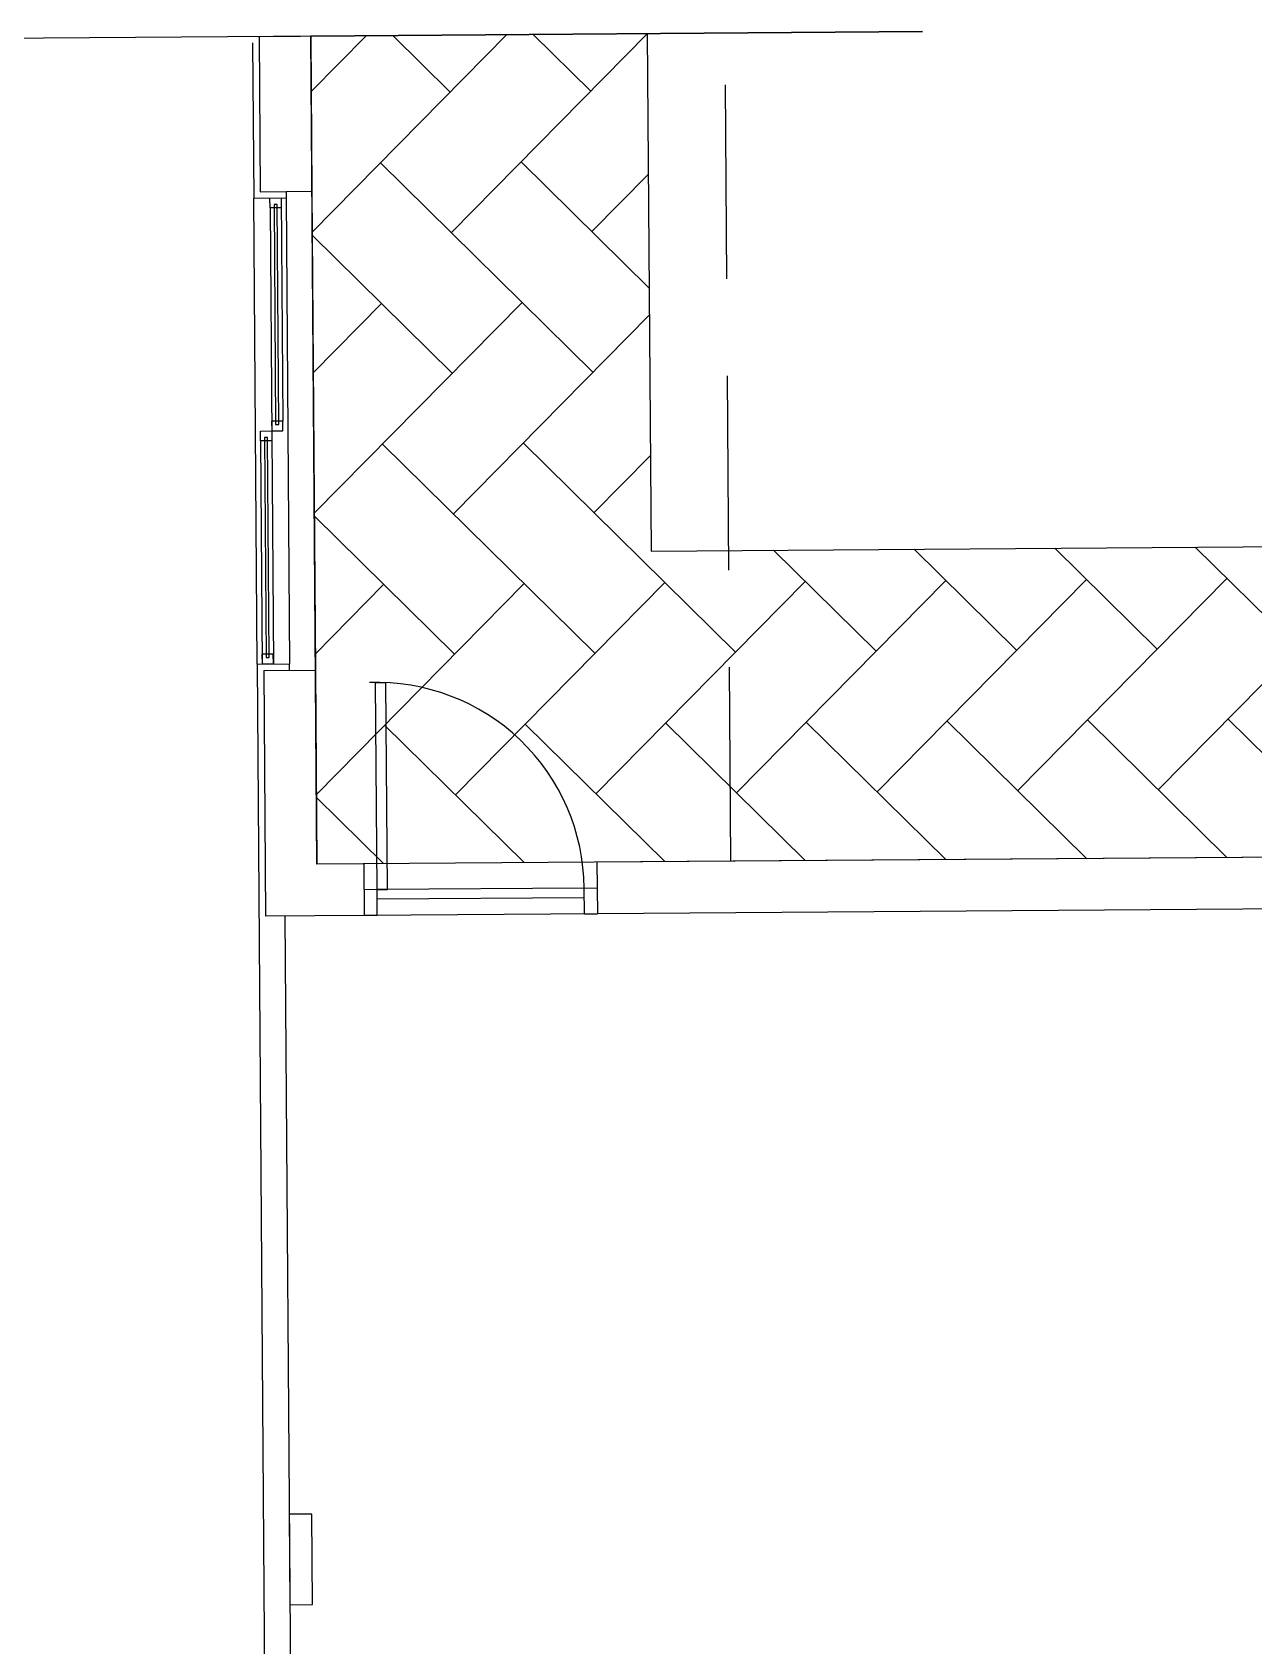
# Model space of a CAD drawing. Header units: feet. Extents: x 919634 to 928945, y 707022 to 708026.
# Drawn here: x 920153.49 to 920169.22, y 707340.66 to 707361.44 of the extents above; entities that cross this region are included whole.
import ezdxf

# ---------------------------------------------------------------- set-up
doc = ezdxf.new("R2010")
doc.units = ezdxf.units.FT
doc.header["$LTSCALE"] = 20
doc.header["$MEASUREMENT"] = 0
doc.linetypes.add('Site Plan$0$HIDDEN2', pattern=[0.1875, 0.125, -0.0625])
for name, color, linetype in [('-u-site-xref', 7, 'Continuous'), ('Site Plan$0$-u-site-bldg_interior', 252, 'Continuous'), ('Site Plan$0$SP-BLDG-ROOF ABOVE', 4, 'Site Plan$0$HIDDEN2'), ('Site Plan$0$SP-LOT PAVERS', 254, 'Continuous')]:
    doc.layers.add(name, color=color, linetype=linetype)
doc.layers.add('Site Plan$0$SP-SIDEWALK', color=2, linetype='Continuous', lineweight=25)
doc.layers.add('SP-BUILDING-FOOTPRINT', color=1, linetype='Continuous', lineweight=25)
doc.layers.get('-u-site-xref').off()

# ---------------------------------------------------------------- blocks, each defined once
blk = doc.blocks.new('Site Plan$0$DR1H902')
for p, q in [((-0.5, 0), (-0.5, 1)), ((-0.5, 1), (-0.45, 1)), ((-0.45, 0), (-0.45, 1)), ((-0.5, 0), (-0.45, 0))]:
    blk.add_line(p, q)
blk.add_arc((-0.5, 0), 1, 0, 91.70698)
blk = doc.blocks.new('Site Plan')
at = {"layer": 'Site Plan$0$SP-LOT PAVERS'}
h = blk.add_hatch(dxfattribs=at)
h.set_pattern_fill('AR-HBONE', color=256, scale=0.32, angle=-89.58178215)
h.paths.add_polyline_path([(920177.296, 707359.869), (920199.105, 707360.028), (920198.692, 707357.686), (920198.421, 707356.149), (920198.122, 707354.36), (920197.939, 707353.073), (920197.698, 707350.968), (920197.547, 707349.137), (920197.459, 707347.502), (920197.408, 707345.322), (920197.435, 707341.012), (920177.474, 707340.871), (920177.401, 707350.869), (920157.152, 707350.722), (920157.074, 707361.388), (920161.407, 707361.419), (920161.456, 707354.753), (920177.333, 707354.869)])
at = {"layer": 'Site Plan$0$-u-site-bldg_interior'}
for p, q in [((920164.951, 707361.445), (920157.074, 707361.388)), ((920122.612, 707361.136), (920157.777, 707361.393)), ((920156.325, 707361.299), (920156.339, 707359.299)), ((920156.408, 707361.383), (920156.422, 707359.383)), ((920157.074, 707361.388), (920157.089, 707359.388)), ((920156.422, 707359.383), (920157.089, 707359.388)), ((920156.755, 707359.385), (920156.756, 707359.302)), ((920157.089, 707359.388), (920157.134, 707353.221)), ((920156.339, 707359.299), (920156.756, 707359.302)), ((920156.383, 707353.299), (920156.339, 707359.299)), ((920156.549, 707359.176), (920156.592, 707353.301)), ((920156.694, 707359.304), (920156.715, 707356.427)), ((920156.756, 707359.302), (920156.8, 707353.302)), ((920156.425, 707356.175), (920156.446, 707353.3)), ((920156.383, 707353.299), (920156.8, 707353.302)), ((920156.383, 707353.299), (920156.479, 707340.133)), ((920156.8, 707353.219), (920156.8, 707353.302)), ((920156.467, 707353.217), (920157.134, 707353.221)), ((920156.467, 707353.217), (920156.49, 707350.05)), ((920157.134, 707353.221), (920157.152, 707350.721)), ((920177.401, 707350.869), (920160.759, 707350.748)), ((920157.758, 707350.726), (920157.152, 707350.721)), ((920157.758, 707350.726), (920157.763, 707350.059)), ((920160.759, 707350.748), (920160.764, 707350.081)), ((920157.928, 707350.394), (920157.761, 707350.393)), ((920160.594, 707350.413), (920157.928, 707350.394)), ((920157.93, 707350.06), (920157.928, 707350.394)), ((920160.594, 707350.413), (920160.761, 707350.415)), ((920160.597, 707350.08), (920160.594, 707350.413)), ((920160.595, 707350.288), (920157.928, 707350.269)), ((920176.74, 707350.198), (920160.764, 707350.081)), ((920157.763, 707350.059), (920156.49, 707350.05)), ((920156.74, 707350.052), (920156.813, 707340.052)), ((920160.764, 707350.081), (920157.763, 707350.059)), ((920157.93, 707350.06), (920157.763, 707350.059)), ((920160.597, 707350.08), (920160.764, 707350.081))]:
    blk.add_line(p, q, dxfattribs=at)
for points in [[(920156.549, 707359.176), (920156.548, 707359.301), (920156.694, 707359.302), (920156.694, 707359.177)], [(920156.663, 707356.385), (920156.642, 707359.218), (920156.6, 707359.218), (920156.621, 707356.384)], [(920156.569, 707356.426), (920156.57, 707356.301), (920156.715, 707356.302), (920156.715, 707356.427)], [(920156.425, 707356.175), (920156.424, 707356.3), (920156.57, 707356.301), (920156.571, 707356.176)], [(920156.539, 707353.384), (920156.518, 707356.217), (920156.476, 707356.217), (920156.497, 707353.383)], [(920156.445, 707353.425), (920156.446, 707353.3), (920156.592, 707353.301), (920156.591, 707353.426)], [(920157.088, 707342.352), (920156.796, 707342.35), (920156.805, 707341.183), (920157.097, 707341.185)]]:
    blk.add_lwpolyline(points, close=True, dxfattribs=at)
at = {"layer": 'Site Plan$0$SP-BLDG-ROOF ABOVE'}
blk.add_lwpolyline([(920162.485, 707350.76), (920162.408, 707361.427)], dxfattribs=at)
at = {"layer": 'Site Plan$0$SP-SIDEWALK'}
for p, q in [((920156.4, 707361.383), (920160.733, 707361.415)), ((920157.074, 707361.388), (920161.407, 707361.419)), ((920161.407, 707361.419), (920161.456, 707354.753)), ((920161.456, 707354.753), (920177.333, 707354.869))]:
    blk.add_line(p, q, dxfattribs=at)
at = {"layer": 'Site Plan$0$-u-site-bldg_interior', "extrusion": (0, 0, -1), "xscale": -2.666990255305792, "yscale": 2.666990255305792, "zscale": -7.111974014148773, "rotation": 359.5817821507248}
blk.add_blockref('Site Plan$0$DR1H902', (-920159.261, 707350.404), dxfattribs=at)

msp = doc.modelspace()

# ---------------------------------------------------------------- block references
at = {"layer": '-u-site-xref'}
msp.add_blockref('Site Plan', (0, 0), dxfattribs=at)

# ---------------------------------------------------------------- next in the draw order: linework, layer by layer
at = {"layer": 'SP-BUILDING-FOOTPRINT'}
msp.add_lwpolyline([(920123.33, 707295.14), (920157.496, 707295.389), (920157.413, 707306.722), (920177.672, 707306.87), (920177.597, 707317.537), (920185.522, 707317.594), (920185.439, 707328.927), (920165.19, 707328.78), (920165.112, 707339.446), (920177.484, 707339.536), (920177.401, 707350.869), (920157.152, 707350.721), (920157.074, 707361.388), (920164.951, 707361.445)], dxfattribs=at)

doc.saveas('drawing.dxf')
